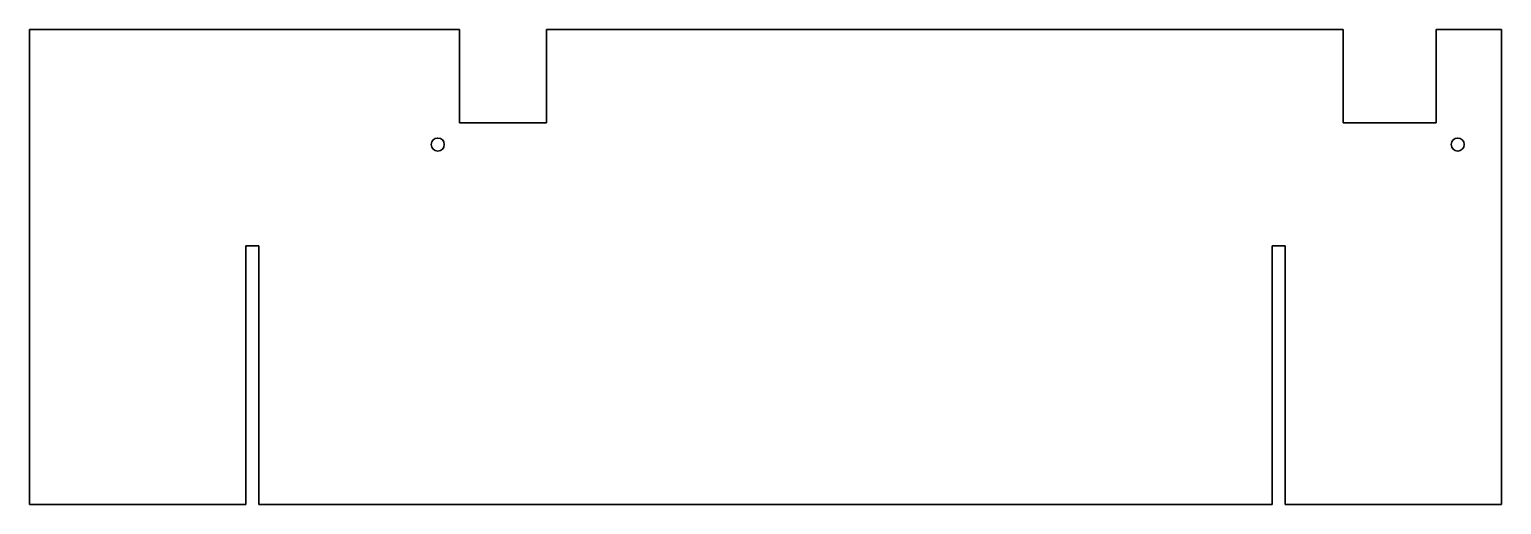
# Model space of a CAD drawing. Extents: x 424 to 764, y 366 to 475.
import ezdxf

# ---------------------------------------------------------------- set-up
doc = ezdxf.new("R2010")
doc.units = 0

msp = doc.modelspace()

# ---------------------------------------------------------------- linework, layer by layer
at = {"color": 7, "lineweight": 35}
for p, q in [((424.5, 475.35), (424.5, 365.65)), ((424.5, 475.35), (523.82, 475.35)), ((523.82, 453.78), (523.82, 475.35)), ((543.89, 475.35), (727.9, 475.35)), ((543.89, 475.35), (543.89, 453.99)), ((727.9, 475.35), (727.9, 453.99)), ((749.37, 475.35), (764.5, 475.35)), ((749.37, 453.78), (749.37, 475.35)), ((764.5, 365.65), (764.5, 475.35)), ((523.82, 453.78), (542.85, 453.78)), ((542.85, 453.78), (543.89, 453.78)), ((543.89, 453.99), (543.89, 453.78)), ((727.9, 453.78), (727.9, 453.99)), ((729.36, 453.78), (727.9, 453.78)), ((729.36, 453.78), (749.37, 453.78)), ((474.5, 425.35), (474.5, 365.65)), ((474.5, 425.35), (477.5, 425.35)), ((477.5, 365.65), (477.5, 425.35)), ((711.5, 425.35), (711.5, 365.65)), ((711.5, 425.35), (714.5, 425.35)), ((714.5, 365.65), (714.5, 425.35)), ((474.5, 365.65), (424.5, 365.65)), ((711.5, 365.65), (477.5, 365.65)), ((764.5, 365.65), (714.5, 365.65))]:
    msp.add_line(p, q, dxfattribs=at)
for centre in [(518.82, 448.78), (754.37, 448.78)]:
    msp.add_circle(centre, 1.5, dxfattribs=at)

doc.saveas('drawing.dxf')
